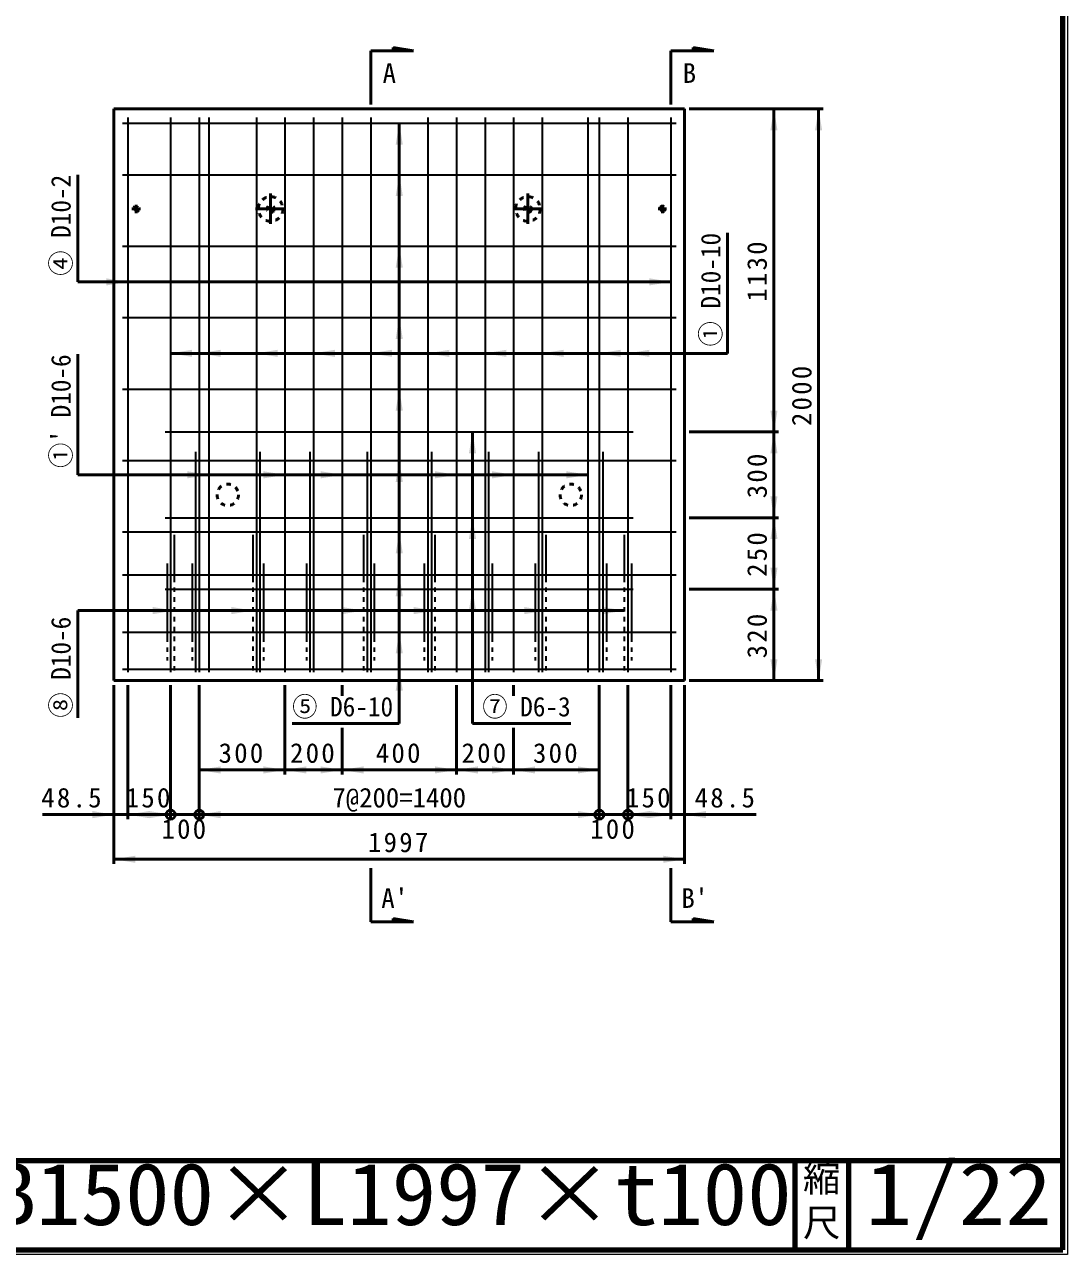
# Model space of a CAD drawing. Units: millimetres, scale not verified. Extents: x 100 to 4105, y 100 to 2870.
# Drawn here: x 2937 to 4105, y 100 to 1477 of the extents above; entities that cross this region are included whole.
import ezdxf
from ezdxf.enums import TextEntityAlignment as Align

# ---------------------------------------------------------------- set-up
doc = ezdxf.new("R2010")
doc.units = ezdxf.units.MM
doc.header["$LTSCALE"] = 5
doc.linetypes.add('USER2', pattern=[13.4, 10, -1.2, 1, -1.2])
doc.linetypes.add('USER3', pattern=[2.2, 1, -1.2])
doc.layers.add('V-nasSTD', color=7, linetype='Continuous', lineweight=50)
doc.styles.add('ＭＳ ゴシック', font='')
doc.styles.get('ＭＳ ゴシック').set_extended_font_data('MS Gothic')

msp = doc.modelspace()

# ---------------------------------------------------------------- hatches: boundary and pattern name
at = {"layer": 'V-nasSTD'}
for points in [[(3776.443, 1358.334), (3780.443, 1358.334), (3776.443, 1382.334), (3772.443, 1358.334)], [(3826.443, 1358.334), (3830.443, 1358.334), (3826.443, 1382.334), (3822.443, 1358.334)], [(3356.923, 1342.334), (3360.923, 1342.334), (3356.923, 1366.334), (3352.923, 1342.334)], [(3356.923, 1284.734), (3360.923, 1284.734), (3356.923, 1308.734), (3352.923, 1284.734)], [(3356.923, 1204.734), (3360.923, 1204.734), (3356.923, 1228.734), (3352.923, 1204.734)], [(3028.923, 1188.734), (3028.923, 1184.734), (3052.923, 1188.734), (3028.923, 1192.734)], [(3636.923, 1188.734), (3636.923, 1184.734), (3660.923, 1188.734), (3636.923, 1192.734)], [(3356.923, 1124.734), (3360.923, 1124.734), (3356.923, 1148.734), (3352.923, 1124.734)], [(3124.923, 1108.734), (3124.923, 1104.734), (3100.923, 1108.734), (3124.923, 1112.734)], [(3156.923, 1108.734), (3156.923, 1104.734), (3132.923, 1108.734), (3156.923, 1112.734)], [(3220.923, 1108.734), (3220.923, 1104.734), (3196.923, 1108.734), (3220.923, 1112.734)], [(3284.923, 1108.734), (3284.923, 1104.734), (3260.923, 1108.734), (3284.923, 1112.734)], [(3348.923, 1108.734), (3348.923, 1104.734), (3324.923, 1108.734), (3348.923, 1112.734)], [(3412.923, 1108.734), (3412.923, 1104.734), (3388.923, 1108.734), (3412.923, 1112.734)], [(3476.923, 1108.734), (3476.923, 1104.734), (3452.923, 1108.734), (3476.923, 1112.734)], [(3540.923, 1108.734), (3540.923, 1104.734), (3516.923, 1108.734), (3540.923, 1112.734)], [(3604.923, 1108.734), (3604.923, 1104.734), (3580.923, 1108.734), (3604.923, 1112.734)], [(3636.923, 1108.734), (3636.923, 1104.734), (3612.923, 1108.734), (3636.923, 1112.734)], [(3356.923, 1044.734), (3360.923, 1044.734), (3356.923, 1068.734), (3352.923, 1044.734)], [(3776.443, 1044.734), (3780.443, 1044.734), (3776.443, 1020.734), (3772.443, 1044.734)], [(3438.923, 996.734), (3442.923, 996.734), (3438.923, 1020.734), (3434.923, 996.734)], [(3776.443, 996.734), (3780.443, 996.734), (3776.443, 1020.734), (3772.443, 996.734)], [(3356.923, 964.734), (3360.923, 964.734), (3356.923, 988.734), (3352.923, 964.734)], [(3119.751, 972.734), (3119.751, 968.734), (3143.751, 972.734), (3119.751, 976.734)], [(3204.923, 972.734), (3204.923, 968.734), (3228.923, 972.734), (3204.923, 976.734)], [(3268.923, 972.734), (3268.923, 968.734), (3292.923, 972.734), (3268.923, 976.734)], [(3396.923, 972.734), (3396.923, 968.734), (3420.923, 972.734), (3396.923, 976.734)], [(3460.923, 972.734), (3460.923, 968.734), (3484.923, 972.734), (3460.923, 976.734)], [(3544.123, 972.734), (3544.123, 968.734), (3568.123, 972.734), (3544.123, 976.734)], [(3776.443, 948.734), (3780.443, 948.734), (3776.443, 924.734), (3772.443, 948.734)], [(3438.923, 900.734), (3442.923, 900.734), (3438.923, 924.734), (3434.923, 900.734)], [(3776.443, 900.734), (3780.443, 900.734), (3776.443, 924.734), (3772.443, 900.734)], [(3356.923, 884.734), (3360.923, 884.734), (3356.923, 908.734), (3352.923, 884.734)], [(3776.443, 868.734), (3780.443, 868.734), (3776.443, 844.734), (3772.443, 868.734)], [(3356.923, 836.734), (3360.923, 836.734), (3356.923, 860.734), (3352.923, 836.734)], [(3438.923, 820.734), (3442.923, 820.734), (3438.923, 844.734), (3434.923, 820.734)], [(3776.443, 820.734), (3780.443, 820.734), (3776.443, 844.734), (3772.443, 820.734)], [(3080.923, 820.734), (3080.923, 816.734), (3104.923, 820.734), (3080.923, 824.734)], [(3168.923, 820.734), (3168.923, 816.734), (3192.923, 820.734), (3168.923, 824.734)], [(3292.923, 820.734), (3292.923, 816.734), (3316.923, 820.734), (3292.923, 824.734)], [(3372.923, 820.734), (3372.923, 816.734), (3396.923, 820.734), (3372.923, 824.734)], [(3496.923, 820.734), (3496.923, 816.734), (3520.923, 820.734), (3496.923, 824.734)], [(3584.923, 820.734), (3584.923, 816.734), (3608.923, 820.734), (3584.923, 824.734)], [(3356.923, 772.734), (3360.923, 772.734), (3356.923, 796.734), (3352.923, 772.734)], [(3776.443, 766.334), (3780.443, 766.334), (3776.443, 742.334), (3772.443, 766.334)], [(3826.443, 766.334), (3830.443, 766.334), (3826.443, 742.334), (3822.443, 766.334)], [(3356.923, 731.134), (3360.923, 731.134), (3356.923, 755.134), (3352.923, 731.134)], [(3156.923, 642.334), (3156.923, 638.334), (3132.923, 642.334), (3156.923, 646.334)], [(3204.923, 642.334), (3204.923, 638.334), (3228.923, 642.334), (3204.923, 646.334)], [(3252.923, 642.334), (3252.923, 638.334), (3228.923, 642.334), (3252.923, 646.334)], [(3268.923, 642.334), (3268.923, 638.334), (3292.923, 642.334), (3268.923, 646.334)], [(3316.923, 642.334), (3316.923, 638.334), (3292.923, 642.334), (3316.923, 646.334)], [(3396.923, 642.334), (3396.923, 638.334), (3420.923, 642.334), (3396.923, 646.334)], [(3444.923, 642.334), (3444.923, 638.334), (3420.923, 642.334), (3444.923, 646.334)], [(3460.923, 642.334), (3460.923, 638.334), (3484.923, 642.334), (3460.923, 646.334)], [(3508.923, 642.334), (3508.923, 638.334), (3484.923, 642.334), (3508.923, 646.334)], [(3556.923, 642.334), (3556.923, 638.334), (3580.923, 642.334), (3556.923, 646.334)], [(3013.403, 592.334), (3013.403, 588.334), (3037.403, 592.334), (3013.403, 596.334)], [(3076.923, 592.334), (3076.923, 588.334), (3052.923, 592.334), (3076.923, 596.334)], [(3076.923, 592.334), (3076.923, 588.334), (3100.923, 592.334), (3076.923, 596.334)], [(3156.923, 592.334), (3156.923, 588.334), (3132.923, 592.334), (3156.923, 596.334)], [(3156.923, 592.334), (3156.923, 588.334), (3132.923, 592.334), (3156.923, 596.334)], [(3556.923, 592.334), (3556.923, 588.334), (3580.923, 592.334), (3556.923, 596.334)], [(3636.923, 592.334), (3636.923, 588.334), (3612.923, 592.334), (3636.923, 596.334)], [(3636.923, 592.334), (3636.923, 588.334), (3660.923, 592.334), (3636.923, 596.334)], [(3700.443, 592.334), (3700.443, 588.334), (3676.443, 592.334), (3700.443, 596.334)], [(3061.403, 542.334), (3061.403, 538.334), (3037.403, 542.334), (3061.403, 546.334)], [(3652.443, 542.334), (3652.443, 538.334), (3676.443, 542.334), (3652.443, 546.334)]]:
    msp.add_hatch(color=256, dxfattribs=at).paths.add_polyline_path(points)

# ---------------------------------------------------------------- linework, layer by layer
at = {"layer": 'V-nasSTD', "lineweight": 100}
for p, q in [((4100, 105), (4100, 2865)), ((105, 205), (4100, 205)), ((3800, 205), (3800, 105)), ((3860, 205), (3860, 105)), ((105, 105), (4100, 105))]:
    msp.add_line(p, q, dxfattribs=at)
at = {"layer": 'V-nasSTD'}
for p, q in [((3324.923, 1387.334), (3324.923, 1447.334)), ((3349.923, 1447.334), (3324.923, 1447.334)), ((3349.923, 1447.334), (3349.923, 1451.174)), ((3349.923, 1451.174), (3372.963, 1447.334)), ((3349.923, 1447.334), (3372.963, 1447.334)), ((3660.923, 1387.334), (3660.923, 1447.334)), ((3685.923, 1447.334), (3660.923, 1447.334)), ((3685.923, 1447.334), (3685.923, 1451.174)), ((3685.923, 1451.174), (3708.963, 1447.334)), ((3685.923, 1447.334), (3708.963, 1447.334)), ((3037.403, 1382.334), (3037.403, 742.334)), ((3676.443, 1382.334), (3037.403, 1382.334)), ((3676.443, 742.334), (3676.443, 1382.334)), ((3681.443, 1382.334), (3831.443, 1382.334)), ((3776.443, 1382.334), (3776.443, 1020.734)), ((3826.443, 1382.334), (3826.443, 742.334)), ((3356.923, 694.334), (3356.923, 1366.334)), ((2996.923, 1188.734), (2996.923, 1308.734)), ((3724.443, 1108.734), (3724.443, 1243.734)), ((3660.923, 1188.734), (2996.923, 1188.734)), ((2996.923, 972.734), (2996.923, 1107.734)), ((3724.443, 1108.734), (3100.923, 1108.734)), ((3438.923, 694.334), (3438.923, 1020.734)), ((3681.443, 1020.734), (3781.443, 1020.734)), ((3776.443, 1020.734), (3776.443, 924.734)), ((3568.123, 972.734), (2996.923, 972.734)), ((3681.443, 924.734), (3781.443, 924.734)), ((3776.443, 924.734), (3776.443, 844.734)), ((3681.443, 844.734), (3781.443, 844.734)), ((3776.443, 742.334), (3776.443, 844.734)), ((2996.923, 700.734), (2996.923, 820.734)), ((3608.923, 820.734), (2996.923, 820.734)), ((3037.403, 742.334), (3676.443, 742.334)), ((3037.403, 737.334), (3037.403, 537.334)), ((3052.923, 737.334), (3052.923, 587.334)), ((3100.923, 737.334), (3100.923, 587.334)), ((3132.923, 737.334), (3132.923, 587.334)), ((3228.923, 737.334), (3228.923, 637.334)), ((3292.923, 737.334), (3292.923, 725.334)), ((3420.923, 737.334), (3420.923, 637.334)), ((3484.923, 737.334), (3484.923, 725.334)), ((3580.923, 737.334), (3580.923, 587.334)), ((3612.923, 737.334), (3612.923, 587.334)), ((3660.923, 737.334), (3660.923, 587.334)), ((3676.443, 737.334), (3676.443, 537.334)), ((3681.443, 742.334), (3831.443, 742.334)), ((3236.923, 694.334), (3356.923, 694.334)), ((3292.923, 689.334), (3292.923, 637.334)), ((3438.923, 694.334), (3548.923, 694.334)), ((3484.923, 689.334), (3484.923, 637.334)), ((3132.923, 642.334), (3228.923, 642.334)), ((3292.923, 642.334), (3228.923, 642.334)), ((3420.923, 642.334), (3292.923, 642.334)), ((3484.923, 642.334), (3420.923, 642.334)), ((3580.923, 642.334), (3484.923, 642.334)), ((2957.403, 592.334), (3037.403, 592.334)), ((3037.403, 592.334), (3052.923, 592.334)), ((3052.923, 592.334), (3100.923, 592.334)), ((3100.923, 592.334), (3132.923, 592.334)), ((3132.923, 592.334), (3580.923, 592.334)), ((3612.923, 592.334), (3580.923, 592.334)), ((3660.923, 592.334), (3612.923, 592.334)), ((3676.443, 592.334), (3660.923, 592.334)), ((3756.443, 592.334), (3676.443, 592.334)), ((3037.403, 542.334), (3676.443, 542.334)), ((3324.923, 532.334), (3324.923, 472.334)), ((3660.923, 532.334), (3660.923, 472.334)), ((3349.923, 472.334), (3324.923, 472.334)), ((3349.923, 472.334), (3349.923, 476.174)), ((3349.923, 476.174), (3372.963, 472.334)), ((3349.923, 472.334), (3372.963, 472.334)), ((3685.923, 472.334), (3660.923, 472.334)), ((3685.923, 472.334), (3685.923, 476.174)), ((3685.923, 476.174), (3708.963, 472.334)), ((3708.963, 472.334), (3685.923, 472.334))]:
    msp.add_line(p, q, dxfattribs=at)
at = {"layer": 'V-nasSTD', "lineweight": 35}
for p, q in [((3047.003, 1366.334), (3666.843, 1366.334)), ((3052.923, 1372.734), (3052.923, 751.934)), ((3100.923, 1372.734), (3100.923, 751.934)), ((3132.923, 1372.734), (3132.923, 751.934)), ((3143.751, 1372.734), (3143.751, 751.934)), ((3196.923, 1372.734), (3196.923, 751.934)), ((3228.923, 1372.734), (3228.923, 751.934)), ((3260.923, 1372.734), (3260.923, 751.934)), ((3292.923, 1372.734), (3292.923, 751.934)), ((3324.923, 1372.734), (3324.923, 751.934)), ((3388.923, 1372.734), (3388.923, 751.934)), ((3420.923, 1372.734), (3420.923, 751.934)), ((3452.923, 1372.734), (3452.923, 751.934)), ((3484.923, 1372.734), (3484.923, 751.934)), ((3516.923, 1372.734), (3516.923, 751.934)), ((3568.123, 1372.734), (3568.123, 751.934)), ((3580.923, 1372.734), (3580.923, 751.934)), ((3612.923, 1372.734), (3612.923, 751.934)), ((3660.923, 1372.734), (3660.923, 751.934)), ((3047.003, 1308.734), (3666.843, 1308.734)), ((3047.003, 1228.734), (3666.843, 1228.734)), ((3047.003, 1148.734), (3666.843, 1148.734)), ((3047.003, 1068.734), (3666.843, 1068.734)), ((3095.003, 1020.734), (3618.843, 1020.734)), ((3128.923, 998.334), (3128.923, 751.934)), ((3200.923, 998.334), (3200.923, 751.934)), ((3256.923, 998.334), (3256.923, 751.934)), ((3320.923, 998.334), (3320.923, 751.934)), ((3392.923, 998.334), (3392.923, 751.934)), ((3456.923, 998.334), (3456.923, 751.934)), ((3512.923, 998.334), (3512.923, 751.934)), ((3584.923, 998.334), (3584.923, 751.934)), ((3047.003, 988.734), (3666.843, 988.734)), ((3095.003, 924.734), (3618.843, 924.734)), ((3047.003, 908.734), (3666.843, 908.734)), ((3104.923, 905.646), (3104.923, 857.646)), ((3192.923, 905.646), (3192.923, 857.646)), ((3316.923, 905.646), (3316.923, 857.646)), ((3396.923, 905.646), (3396.923, 857.646)), ((3520.923, 905.646), (3520.923, 857.646)), ((3608.923, 905.646), (3608.923, 857.646)), ((3096.923, 873.46), (3096.923, 790.58)), ((3124.923, 873.46), (3124.923, 790.58)), ((3204.923, 873.46), (3204.923, 790.58)), ((3252.923, 873.46), (3252.923, 790.58)), ((3328.923, 873.46), (3328.923, 790.58)), ((3384.923, 873.46), (3384.923, 790.58)), ((3460.923, 873.46), (3460.923, 790.58)), ((3508.923, 873.46), (3508.923, 790.58)), ((3588.923, 873.46), (3588.923, 790.58)), ((3616.923, 873.46), (3616.923, 790.58)), ((3047.003, 860.734), (3666.843, 860.734)), ((3095.003, 844.734), (3618.843, 844.734)), ((3047.003, 796.734), (3666.843, 796.734)), ((3047.003, 755.134), (3666.843, 755.134))]:
    msp.add_line(p, q, dxfattribs=at)
at = {"layer": 'V-nasSTD', "linetype": 'USER2'}
for p, q in [((3212.923, 1287.774), (3212.923, 1253.854)), ((3500.923, 1287.774), (3500.923, 1253.854)), ((3057.563, 1270.334), (3067.163, 1270.334)), ((3062.363, 1265.534), (3062.363, 1275.134)), ((3195.963, 1270.334), (3229.883, 1270.334)), ((3483.963, 1270.334), (3517.883, 1270.334)), ((3646.683, 1270.334), (3656.283, 1270.334)), ((3651.483, 1265.534), (3651.483, 1275.134))]:
    msp.add_line(p, q, dxfattribs=at)
at = {"layer": 'V-nasSTD', "linetype": 'USER3', "lineweight": 35}
for p, q in [((3104.923, 857.646), (3104.923, 749.374)), ((3192.923, 857.646), (3192.923, 749.374)), ((3316.923, 857.646), (3316.923, 749.374)), ((3396.923, 857.646), (3396.923, 749.374)), ((3520.923, 857.646), (3520.923, 749.374)), ((3608.923, 857.646), (3608.923, 749.374)), ((3096.923, 790.58), (3096.923, 764.734)), ((3124.923, 790.58), (3124.923, 764.734)), ((3204.923, 790.58), (3204.923, 764.734)), ((3252.923, 790.58), (3252.923, 764.734)), ((3328.923, 790.58), (3328.923, 764.734)), ((3384.923, 790.58), (3384.923, 764.734)), ((3460.923, 790.58), (3460.923, 764.734)), ((3508.923, 790.58), (3508.923, 764.734)), ((3588.923, 790.58), (3588.923, 764.734)), ((3616.923, 790.58), (3616.923, 764.734))]:
    msp.add_line(p, q, dxfattribs=at)
at = {"layer": 'V-nasSTD', "lineweight": 13}
msp.add_lwpolyline([(100, 100), (100, 2870), (4105, 2870), (4105, 100)], close=True, dxfattribs=at)
at = {"layer": 'V-nasSTD', "linetype": 'USER3'}
for centre, radius in [((3212.923, 1270.334), 13.76), ((3500.923, 1270.334), 13.76), ((3062.363, 1270.334), 3.04), ((3062.363, 1270.334), 1.92), ((3062.363, 1270.334), 1.6), ((3212.923, 1270.334), 4), ((3500.923, 1270.334), 4), ((3651.483, 1270.334), 3.04), ((3651.483, 1270.334), 1.92), ((3651.483, 1270.334), 1.6), ((3164.923, 950.334), 12), ((3548.923, 950.334), 12)]:
    msp.add_circle(centre, radius, dxfattribs=at)
at = {"layer": 'V-nasSTD'}
for centre in [(3100.923, 592.334), (3132.923, 592.334), (3580.923, 592.334), (3612.923, 592.334)]:
    msp.add_circle(centre, 5, dxfattribs=at)

# ---------------------------------------------------------------- texts
at = {"layer": 'V-nasSTD', "style": 'ＭＳ ゴシック'}
for s, p in [('A', (3345.789, 1433.51)), ('B', (3681.789, 1433.51)), ('7@200=1400', (3356.923, 622.334)), ("A'", (3351.812, 509.891)), ("B'", (3687.812, 509.891))]:
    msp.add_text(s, height=21.99, dxfattribs=at).set_placement(p, align=Align.TOP_CENTER)
at = {"layer": 'V-nasSTD', "style": 'ＭＳ ゴシック', "width": 0.95}
for s, p in [('④ D10-2', (2967.115, 1252.099)), ('① D10-10', (3694.635, 1180.02)), ("①' D10-6", (2967.115, 1044.02)), ('⑧ D10-6', (2967.115, 757.369))]:
    msp.add_text(s, height=21.85, rotation=90, dxfattribs=at).set_placement(p, align=Align.TOP_CENTER)
for s, p in [('⑤ D6-10', (3293.559, 724.142)), ('⑦ D6-3', (3499.368, 724.142))]:
    msp.add_text(s, height=21.85, dxfattribs=at).set_placement(p, align=Align.TOP_CENTER)
at = {"layer": 'V-nasSTD', "style": 'ＭＳ ゴシック'}
for s, width, p in [('1/22', 1.1, (3879, 202.582)), ('H2000×B1500×L1997×t100', 1.05, (2552.5, 202.508))]:
    msp.add_text(s, height=69.65, dxfattribs=dict(at, width=width)).set_placement(p, align=Align.TOP_LEFT)
for s, p in [('縮', (3808.982, 200.999)), ('尺', (3808.976, 151.01))]:
    msp.add_text(s, height=30.79, dxfattribs=at).set_placement(p, align=Align.TOP_LEFT)
at = {"layer": 'V-nasSTD', "char_height": 21.99, "attachment_point": 2, "rotation": 90, "style": 'ＭＳ ゴシック'}
for s, insert in [('\\T1.17;1130', (3746.443, 1201.534)), ('\\T1.17;2000', (3796.443, 1062.334)), ('\\T1.17;300', (3746.443, 972.734)), ('\\T1.17;250', (3746.443, 884.734)), ('\\T1.17;320', (3746.443, 793.534))]:
    msp.add_mtext(s, dxfattribs=dict(at, insert=insert))
at = {"layer": 'V-nasSTD', "char_height": 21.99, "attachment_point": 2, "style": 'ＭＳ ゴシック'}
for s, insert in [('\\T1.17;300', (3180.923, 672.334)), ('\\T1.17;200', (3260.923, 672.334)), ('\\T1.17;400', (3356.923, 672.334)), ('\\T1.17;200', (3452.923, 672.334)), ('\\T1.17;300', (3532.923, 672.334)), ('\\T1.17;48.5', (2991.153, 622.334)), ('\\T1.17;150', (3076.923, 622.334)), ('\\T1.17;150', (3636.923, 622.334)), ('\\T1.17;48.5', (3722.693, 622.334)), ('\\T1.17;100', (3116.923, 587.334)), ('\\T1.17;100', (3596.923, 587.334)), ('\\T1.17;1997', (3356.923, 572.334))]:
    msp.add_mtext(s, dxfattribs=dict(at, insert=insert))

doc.saveas('drawing.dxf')
